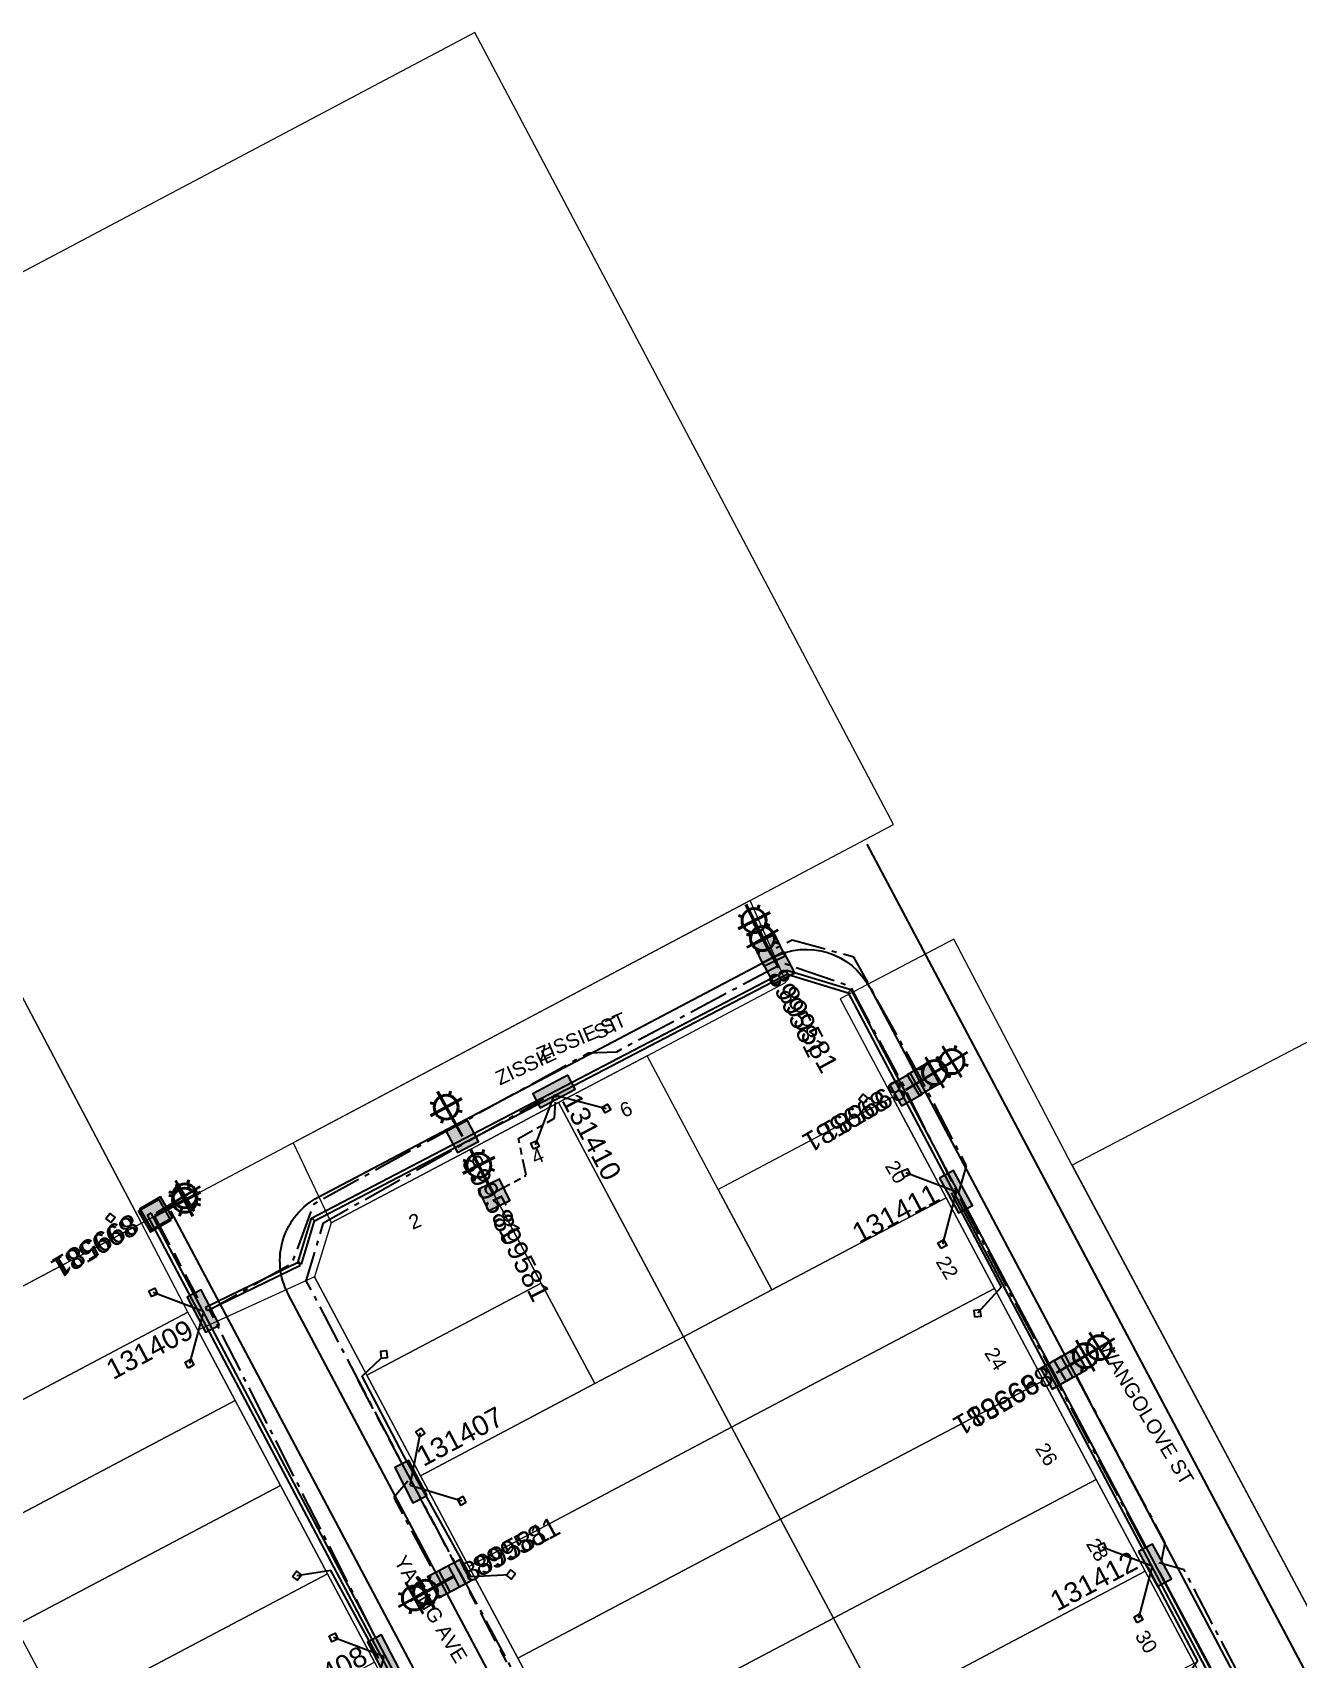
# Model space of a CAD drawing. Header units: metres. Extents: x 303173 to 305738, y 6269065 to 6269981.
# Drawn here: x 303701 to 303859.1, y 6269777.6 to 6269980.7 of the extents above; entities that cross this region are included whole.
import ezdxf
from ezdxf.enums import TextEntityAlignment as Align

# ---------------------------------------------------------------- set-up
doc = ezdxf.new("R2010")
doc.units = ezdxf.units.M
doc.linetypes.add('Cable Exist UG', pattern=[8.2, 4, -1.2, 1.8, -1.2])
doc.linetypes.add('IECLPROMCNT', pattern=[14.8, 10, -1.8, 1.2, -1.8])
doc.layers.add('_User kerb', color=7, linetype='Continuous', transparency=0.4)
for name, color, linetype in [('_User_LV_Exist', 7, 'Continuous'), ('_User_SL_COLUMN', 7, 'Continuous'), ('Equip_SP_SL_EXT', 7, 'Continuous'), ('Mains_LV_NEW_T84', 7, 'Continuous'), ('Mains_LV_SL_EXT', 7, 'Continuous'), ('Notes', 7, 'Continuous'), ('Services_SP_EXT', 7, 'Continuous'), ('SupportsUG_SP_LV_EXT', 7, 'Continuous'), ('SupportsUG_SP_LV_SL_EXT', 7, 'Continuous'), ('UG_Details_SP_MISC', 7, 'Continuous')]:
    doc.layers.add(name, color=color, linetype=linetype)
doc.layers.add('Cadastre Land Parcels_SP_EXT', color=7, linetype='Continuous', lineweight=5, transparency=0.7)
doc.layers.add('Cadastre Roads_SP_EXT', color=7, linetype='Continuous', lineweight=5, transparency=0.7)
doc.layers.add('Features_HIDE', color=7, linetype='Continuous', plot=False)
doc.styles.add('COLUMN_LABEL', font='arial.ttf')
doc.styles.add('iecARIAL', font='arial.ttf', dxfattribs={"height": 2})
doc.styles.add('POLE_LABEL', font='arial.ttf')
doc.styles.get("Standard").update_dxf_attribs({"font": 'arial.ttf'})
doc.linetypes.add('Cable New UG', pattern='A,7,-0.25,["x",Standard,S=2,R=0,X=0.2,Y=-0.8],-2.1', length=9.35)

# ---------------------------------------------------------------- blocks, each defined once
blk = doc.blocks.new('*U110')
at = {"lineweight": 40}
for p, q in [((0, 0), (-0.34, -2.67)), ((-0.24, -1.92), (-0.8, -6.38)), ((1.71, -4.43), (-2.75, -3.87)), ((-1.79, -2.52), (-1.44, -2.97)), ((1.11, -2.89), (0.66, -3.23)), ((-2.15, -5.42), (-1.71, -5.07)), ((0.74, -5.78), (0.4, -5.34))]:
    blk.add_line(p, q, dxfattribs=at)
blk.add_circle((-0.52, -4.15), 1.5, dxfattribs=at)
at = {"style": 'iecARIAL', "flags": 8}
blk.add_attdef('ASSET_NUM', (1.5, 1.5), '', height=2.5, dxfattribs=at)
for tag, p, height, flags in [('OPERATING_VOLTAGE', (0.98, -1.65), 0.2, 9), ('ORIENTATION', (0.98, -1.85), 0.2, 9), ('OWNED_BY', (0.98, -2.05), 0.2, 9), ('CONSTRUCTED_VOLTAGE', (0.98, -0.65), 0.2, 9), ('CONTROL_TYPE', (0.98, -0.85), 0.2, 9), ('LANTERN_PURPOSE', (0.98, -1.05), 0.2, 9), ('LANTERN_TYPE', (0.98, -1.25), 0.2, 9), ('NO_PHASES', (0.98, -1.45), 0.2, 9), ('LNUMBER', (2.18, -3.25), 2.5, 8), ('STATE', (0.98, -2.25), 0.2, 9), ('USAGE', (0.98, -2.45), 0.2, 9), ('CEXIST', (0.98, -2.65), 0.2, 9), ('CNEW', (0.98, -2.85), 0.2, 9), ('CNUMBER', (0.98, -3.05), 0.2, 9), ('CREMOVE', (0.98, -3.25), 0.2, 9), ('CREPLACE', (0.98, -3.45), 0.2, 9), ('LKINGHEIGHT', (0.98, -3.65), 0.2, 9), ('LBRACKET', (0.98, -3.85), 0.2, 9), ('LBRACKETVOCAB', (0.98, -4.05), 0.2, 9), ('LCATEGORY', (0.98, -4.25), 0.2, 9), ('LCHARGE1', (0.98, -4.45), 0.2, 9), ('LCHARGE1PERCENT', (0.98, -4.65), 0.2, 9), ('LCHARGE2', (0.98, -4.85), 0.2, 9), ('LCHARGE2PERCENT', (0.98, -5.05), 0.2, 9), ('LCHARGE3', (0.98, -5.25), 0.2, 9), ('LCHARGE3PERCENT', (0.98, -5.45), 0.2, 9), ('LEXIST', (0.98, -5.65), 0.2, 9), ('LLAMP', (0.98, -5.85), 0.2, 9), ('LLAMPVOCAB', (0.98, -6.05), 0.2, 9), ('LMAST', (0.98, -6.25), 0.2, 9), ('LMASTVOCAB', (0.98, -6.45), 0.2, 9), ('LNEW', (0.98, -6.65), 0.2, 9), ('LANTNUMBER', (0.98, -6.85), 0.2, 9), ('LOUTREACH', (0.98, -7.25), 0.2, 9), ('LOUTREACHVOCAB', (0.98, -7.45), 0.2, 9), ('LRATECODE', (0.98, -7.65), 0.2, 9), ('LREMOVE', (0.98, -7.85), 0.2, 9), ('LREPLACE', (0.98, -8.05), 0.2, 9), ('LTYPE', (0.98, -8.25), 0.2, 9), ('STREETNAME', (0.98, -9.25), 0.2, 9), ('SUBURB', (0.98, -9.45), 0.2, 1), ('LTYPEVOCAB', (0.98, -8.45), 0.2, 9), ('LEGEND', (0.98, -8.65), 0.2, 9), ('LOCATION', (0.98, -8.85), 0.2, 9), ('NOTES', (0.98, -9.05), 0.2, 9)]:
    blk.add_attdef(tag, p, '', height=height, dxfattribs=dict(flags=flags))
blk = doc.blocks.new('COLUMN_EXT')
blk.add_hatch(color=256).paths.add_polyline_path([(-1.49, 1.48), (-1.49, -1.49), (1.48, -1.49), (1.48, 1.48)])
blk.add_lwpolyline([(-1.49, -1.49), (1.48, -1.49), (1.48, 1.48), (-1.49, 1.48)], close=True)
for tag, height, style, flags, p in [('ASSET_NUM', 2.5, 'COLUMN_LABEL', 8, (2, 2)), ('STRUCTURE_PLANT_NUMBER', 0.2, 'POLE_LABEL', 9, (1.81, 0.03)), ('STREET_CODE', 0.2, 'COLUMN_LABEL', 9, (1.81, -0.2))]:
    blk.add_attdef(tag, text='', height=height, dxfattribs=dict(style=style, flags=flags)).set_placement(p, align=Align.MIDDLE_LEFT)
at = {"flags": 9}
for tag, p in [('COLUMN_TYPE', (1.81, -0.4)), ('OWNED_BY', (1.81, -0.6)), ('STATE', (1.81, -0.8)), ('USAGE', (1.81, -1)), ('STREETNAME', (1.81, -1.6)), ('SUBURB', (1.81, -1.8)), ('LEGEND', (1.81, -1.2)), ('LOCATION', (1.81, -1.4)), ('NOTES', (1.81, -2))]:
    blk.add_attdef(tag, text='', height=0.2, dxfattribs=at).set_placement(p, align=Align.MIDDLE_LEFT)
at = {"flags": 1}
blk.add_attdef('Z', (1.81, -2.35), '', height=0.2, dxfattribs=at)
blk = doc.blocks.new('*U119')
at = {"lineweight": 40}
for p, q in [((0, 0), (-0.51, -2.65)), ((-0.37, -1.91), (-1.22, -6.33)), ((1.42, -4.54), (-3, -3.69)), ((-1.95, -2.41), (-1.63, -2.88)), ((0.92, -2.96), (0.45, -3.28)), ((-2.5, -5.28), (-2.03, -4.96)), ((0.37, -5.83), (0.05, -5.36))]:
    blk.add_line(p, q, dxfattribs=at)
blk.add_circle((-0.79, -4.12), 1.5, dxfattribs=at)
at = {"style": 'iecARIAL', "flags": 8}
blk.add_attdef('ASSET_NUM', (1.5, 1.5), '', height=2.5, dxfattribs=at)
for tag, p, height, flags in [('OPERATING_VOLTAGE', (0.98, -1.65), 0.2, 9), ('ORIENTATION', (0.98, -1.85), 0.2, 9), ('OWNED_BY', (0.98, -2.05), 0.2, 9), ('CONSTRUCTED_VOLTAGE', (0.98, -0.65), 0.2, 9), ('CONTROL_TYPE', (0.98, -0.85), 0.2, 9), ('LANTERN_PURPOSE', (0.98, -1.05), 0.2, 9), ('LANTERN_TYPE', (0.98, -1.25), 0.2, 9), ('NO_PHASES', (0.98, -1.45), 0.2, 9), ('LNUMBER', (2.18, -3.25), 2.5, 8), ('STATE', (0.98, -2.25), 0.2, 9), ('USAGE', (0.98, -2.45), 0.2, 9), ('CEXIST', (0.98, -2.65), 0.2, 9), ('CNEW', (0.98, -2.85), 0.2, 9), ('CNUMBER', (0.98, -3.05), 0.2, 9), ('CREMOVE', (0.98, -3.25), 0.2, 9), ('CREPLACE', (0.98, -3.45), 0.2, 9), ('LKINGHEIGHT', (0.98, -3.65), 0.2, 9), ('LBRACKET', (0.98, -3.85), 0.2, 9), ('LBRACKETVOCAB', (0.98, -4.05), 0.2, 9), ('LCATEGORY', (0.98, -4.25), 0.2, 9), ('LCHARGE1', (0.98, -4.45), 0.2, 9), ('LCHARGE1PERCENT', (0.98, -4.65), 0.2, 9), ('LCHARGE2', (0.98, -4.85), 0.2, 9), ('LCHARGE2PERCENT', (0.98, -5.05), 0.2, 9), ('LCHARGE3', (0.98, -5.25), 0.2, 9), ('LCHARGE3PERCENT', (0.98, -5.45), 0.2, 9), ('LEXIST', (0.98, -5.65), 0.2, 9), ('LLAMP', (0.98, -5.85), 0.2, 9), ('LLAMPVOCAB', (0.98, -6.05), 0.2, 9), ('LMAST', (0.98, -6.25), 0.2, 9), ('LMASTVOCAB', (0.98, -6.45), 0.2, 9), ('LNEW', (0.98, -6.65), 0.2, 9), ('LANTNUMBER', (0.98, -6.85), 0.2, 9), ('LOUTREACH', (0.98, -7.25), 0.2, 9), ('LOUTREACHVOCAB', (0.98, -7.45), 0.2, 9), ('LRATECODE', (0.98, -7.65), 0.2, 9), ('LREMOVE', (0.98, -7.85), 0.2, 9), ('LREPLACE', (0.98, -8.05), 0.2, 9), ('LTYPE', (0.98, -8.25), 0.2, 9), ('STREETNAME', (0.98, -9.25), 0.2, 9), ('SUBURB', (0.98, -9.45), 0.2, 1), ('LTYPEVOCAB', (0.98, -8.45), 0.2, 9), ('LEGEND', (0.98, -8.65), 0.2, 9), ('LOCATION', (0.98, -8.85), 0.2, 9), ('NOTES', (0.98, -9.05), 0.2, 9)]:
    blk.add_attdef(tag, p, '', height=height, dxfattribs=dict(flags=flags))
blk = doc.blocks.new('*U117')
blk.add_hatch(color=256).paths.add_polyline_path([(0.95, 3.77), (-0.65, 2.6), (2.29, -1.39), (3.88, -0.21)])
blk.add_lwpolyline([(-0.65, 2.6), (2.29, -1.39), (3.88, -0.21), (0.95, 3.77)], close=True)
at = {"style": 'iecARIAL', "flags": 8}
blk.add_attdef('ASSET_NUM', (1.5, 3.5), '', height=2.5, dxfattribs=at)
for tag, p, flags in [('OWNED_BY', (0, -0.2), 9), ('STATE', (0, -0.4), 9), ('SUPPORT_TYPE', (0, -0.6), 9), ('STREETNAME', (0, -1.8), 9), ('SUBURB', (0, -2), 1), ('USAGE', (0, -0.8), 9), ('LEGEND', (0, -1), 9), ('LOCATION', (0, -1.2), 9), ('NOTES', (0, -1.4), 9), ('PARENT', (0, -1.6), 9)]:
    blk.add_attdef(tag, p, '', height=0.2, dxfattribs=dict(flags=flags))
blk = doc.blocks.new('*U118')
blk.add_hatch(color=256).paths.add_polyline_path([(-1.02, -3.75), (0.6, -2.61), (-2.26, 1.43), (-3.88, 0.29)])
blk.add_lwpolyline([(0.6, -2.61), (-2.26, 1.43), (-3.88, 0.29), (-1.02, -3.75)], close=True)
at = {"style": 'iecARIAL', "flags": 8}
blk.add_attdef('ASSET_NUM', (1.5, 3.5), '', height=2.5, dxfattribs=at)
for tag, p, flags in [('OWNED_BY', (0, -0.2), 9), ('STATE', (0, -0.4), 9), ('SUPPORT_TYPE', (0, -0.6), 9), ('STREETNAME', (0, -1.8), 9), ('SUBURB', (0, -2), 1), ('USAGE', (0, -0.8), 9), ('LEGEND', (0, -1), 9), ('LOCATION', (0, -1.2), 9), ('NOTES', (0, -1.4), 9), ('PARENT', (0, -1.6), 9)]:
    blk.add_attdef(tag, p, '', height=0.2, dxfattribs=dict(flags=flags))
blk = doc.blocks.new('CCP_EXT')
at = {"flags": 9}
for tag, p in [('STATE', (0, -1.8)), ('NOTES', (0, -2))]:
    blk.add_attdef(tag, text='', height=0.2, dxfattribs=at).set_placement(p, align=Align.MIDDLE_LEFT)
blk.add_wipeout([(0, 0.57), (0.57, 0), (0, -0.57), (-0.57, 0)])
blk.add_lwpolyline([(-0.57, 0), (0, 0.57), (0.57, 0), (0, -0.57), (-0.57, 0)])
at = {"flags": 1}
blk.add_attdef('Z', (0, 0), '', height=0.2, dxfattribs=at)
at = {"flags": 9}
for tag, p in [('CCP_TYPE', (0, 0)), ('CONSTRUCTED_VOLTAGE', (0, -0.2)), ('OPERATING_VOLTAGE', (0, -0.6)), ('ORIENTATION', (0, -0.8)), ('OWNED_BY', (0, -1)), ('NO_PHASES', (0, -0.4)), ('USAGE', (0, -1.2)), ('LEGEND', (0, -1.4)), ('LIFE_SUPPORT', (0, -1.6))]:
    blk.add_attdef(tag, text='', height=0.2, dxfattribs=at).set_placement(p, align=Align.MIDDLE_LEFT)
blk = doc.blocks.new('*U120')
blk.add_hatch(color=256).paths.add_polyline_path([(2.68, 0.52), (1.52, 2.12), (-2.49, -0.79), (-1.32, -2.39)])
blk.add_lwpolyline([(1.52, 2.12), (-2.49, -0.79), (-1.32, -2.39), (2.68, 0.52)], close=True)
at = {"style": 'iecARIAL', "flags": 8}
blk.add_attdef('ASSET_NUM', (1.5, 3.5), '', height=2.5, dxfattribs=at)
for tag, p, flags in [('OWNED_BY', (0, -0.2), 9), ('STATE', (0, -0.4), 9), ('SUPPORT_TYPE', (0, -0.6), 9), ('STREETNAME', (0, -1.8), 9), ('SUBURB', (0, -2), 1), ('USAGE', (0, -0.8), 9), ('LEGEND', (0, -1), 9), ('LOCATION', (0, -1.2), 9), ('NOTES', (0, -1.4), 9), ('PARENT', (0, -1.6), 9)]:
    blk.add_attdef(tag, p, '', height=0.2, dxfattribs=dict(flags=flags))

msp = doc.modelspace()

# ---------------------------------------------------------------- linework, layer by layer
at = {"layer": '_User_LV_Exist', "linetype": 'IECLPROMCNT', "ltscale": 0.5, "flags": 128}
for points in [[(303747.9, 6269799.71), (303746.15, 6269797.67), (303751.21, 6269788.24)], [(303855.32, 6269768.72), (303844.93, 6269788.62), (303841.74, 6269789.52)]]:
    msp.add_lwpolyline(points, dxfattribs=at)
at = {"layer": 'Cadastre Land Parcels_SP_EXT', "linetype": 'Continuous'}
for points in [[(303808.61, 6269881.76), (303774.58, 6269946.2), (303756.29, 6269980.7), (303597.04, 6269896.37), (303596.09, 6269895.85), (303595.74, 6269895.65), (303623.39, 6269843.64), (303689.85, 6269878.9), (303714.65, 6269831.95), (303808.61, 6269881.76)], [(303992.41, 6269894.19), (303979.41, 6269916.87), (303830.93, 6269839.18), (303866.29, 6269772.89), (303887.23, 6269732.78), (304039.29, 6269812.39), (304007.9, 6269867.16), (303992.41, 6269894.19)], [(303714.65, 6269831.95), (303689.85, 6269878.9), (303623.39, 6269843.64), (303627.3, 6269836.29), (303648.3, 6269796.78), (303714.65, 6269831.95)], [(303793.41, 6269823.6), (303786.71, 6269836.17), (303777.82, 6269852.87), (303766.75, 6269847.02), (303782.35, 6269817.75), (303793.41, 6269823.6)], [(303782.35, 6269817.75), (303766.75, 6269847.02), (303755.69, 6269841.17), (303764.59, 6269824.47), (303771.28, 6269811.9), (303782.35, 6269817.75)], [(303815.18, 6269835.11), (303808.49, 6269847.68), (303786.71, 6269836.17), (303793.41, 6269823.6), (303815.18, 6269835.11)], [(303764.59, 6269824.47), (303755.69, 6269841.17), (303738.34, 6269832), (303736.26, 6269825.24), (303742.81, 6269812.95), (303764.59, 6269824.47)], [(303821.21, 6269823.8), (303815.18, 6269835.11), (303793.41, 6269823.6), (303782.35, 6269817.75), (303788.37, 6269806.44), (303821.21, 6269823.8)], [(303720.45, 6269820.84), (303714.65, 6269831.95), (303681.39, 6269814.32), (303687.27, 6269803.3), (303720.45, 6269820.84)], [(303771.28, 6269811.9), (303764.59, 6269824.47), (303742.81, 6269812.95), (303749.51, 6269800.39), (303771.28, 6269811.9)], [(303827.32, 6269812.31), (303821.21, 6269823.8), (303788.37, 6269806.44), (303794.49, 6269794.95), (303827.32, 6269812.31)], [(303726.34, 6269809.8), (303721.67, 6269818.56), (303720.45, 6269820.84), (303687.27, 6269803.3), (303693.15, 6269792.25), (303726.34, 6269809.8)], [(303788.37, 6269806.44), (303782.35, 6269817.75), (303771.28, 6269811.9), (303749.51, 6269800.39), (303755.53, 6269789.07), (303788.37, 6269806.44)], [(303833.91, 6269799.94), (303827.32, 6269812.31), (303794.49, 6269794.95), (303801.08, 6269782.58), (303833.91, 6269799.94)], [(303731.99, 6269799.19), (303726.34, 6269809.8), (303693.15, 6269792.25), (303698.8, 6269781.65), (303731.99, 6269799.19)], [(303794.49, 6269794.95), (303788.37, 6269806.44), (303755.53, 6269789.07), (303761.65, 6269777.59), (303794.49, 6269794.95)], [(303737.87, 6269788.15), (303731.99, 6269799.19), (303698.8, 6269781.65), (303704.68, 6269770.61), (303737.87, 6269788.15)], [(303840.03, 6269788.45), (303833.91, 6269799.94), (303801.08, 6269782.58), (303807.2, 6269771.09), (303840.03, 6269788.45)], [(303801.08, 6269782.58), (303794.49, 6269794.95), (303761.65, 6269777.59), (303768.24, 6269765.22), (303801.08, 6269782.58)], [(303720.56, 6269764.84), (303743.75, 6269777.1), (303737.87, 6269788.15), (303704.68, 6269770.61), (303710.57, 6269759.57), (303720.56, 6269764.84)], [(303846.14, 6269776.96), (303840.03, 6269788.45), (303807.2, 6269771.09), (303813.31, 6269759.61), (303846.14, 6269776.96)], [(303807.2, 6269771.09), (303801.08, 6269782.58), (303768.24, 6269765.22), (303770.52, 6269760.94), (303774.36, 6269753.73), (303807.2, 6269771.09)]]:
    msp.add_lwpolyline(points, close=True, dxfattribs=at)
at = {"layer": 'Cadastre Roads_SP_EXT', "linetype": 'Continuous'}
for points in [[(303755.69, 6269841.17), (303766.75, 6269847.02), (303777.82, 6269852.87), (303795.17, 6269862.05), (303790.67, 6269872.25), (303733.58, 6269841.99), (303738.34, 6269832), (303755.69, 6269841.17)], [(303866.29, 6269772.89), (303830.93, 6269839.17), (303816.13, 6269867.41), (303801.95, 6269859.97), (303808.49, 6269847.68), (303815.18, 6269835.11), (303821.21, 6269823.8), (303827.32, 6269812.31), (303833.91, 6269799.94), (303840.03, 6269788.45), (303846.14, 6269776.96), (303852.26, 6269765.47), (303866.29, 6269772.89)], [(303770.52, 6269760.94), (303768.24, 6269765.22), (303761.65, 6269777.59), (303755.53, 6269789.07), (303749.51, 6269800.39), (303742.81, 6269812.95), (303736.26, 6269825.24), (303721.67, 6269818.56), (303726.34, 6269809.8), (303731.99, 6269799.19), (303737.87, 6269788.15), (303743.75, 6269777.1), (303750.04, 6269765.3), (303755.99, 6269754.13), (303770.52, 6269760.94)]]:
    msp.add_lwpolyline(points, close=True, dxfattribs=at)
at = {"layer": 'Mains_LV_NEW_T84', "linetype": 'Cable New UG', "ltscale": 0.75, "flags": 128}
msp.add_lwpolyline([(303863.21, 6269748.31), (303841.86, 6269788.35)], dxfattribs=at)
at = {"layer": 'Services_SP_EXT'}
msp.add_lwpolyline([(303744.92, 6269777.82), (303743.19, 6269771.29)], dxfattribs=at)
at = {"layer": 'UG_Details_SP_MISC'}
for p, q in [((303735.87, 6269832.57), (303795.25, 6269863.56)), ((303736.27, 6269832.24), (303795.29, 6269863.04)), ((303795.25, 6269863.56), (303803.28, 6269861.12)), ((303795.25, 6269863.56), (303795.27, 6269863.3)), ((303795.29, 6269863.04), (303795.27, 6269863.3)), ((303795.29, 6269863.04), (303802.95, 6269860.72)), ((303802.95, 6269860.72), (303803.12, 6269860.92)), ((303802.95, 6269860.72), (303853.51, 6269765.18)), ((303803.28, 6269861.12), (303803.12, 6269860.92)), ((303803.28, 6269861.12), (303853.94, 6269765.4)), ((303715.41, 6269832.95), (303715.62, 6269833.06)), ((303757, 6269754.47), (303715.41, 6269832.95)), ((303715.83, 6269833.18), (303715.62, 6269833.06)), ((303757.51, 6269754.52), (303715.83, 6269833.18)), ((303734.17, 6269826.98), (303735.87, 6269832.57)), ((303734.63, 6269826.84), (303736.27, 6269832.24)), ((303735.87, 6269832.57), (303736.07, 6269832.41)), ((303736.27, 6269832.24), (303736.07, 6269832.41)), ((303722.64, 6269821.45), (303734.29, 6269827.13)), ((303722.85, 6269821.02), (303734.5, 6269826.7)), ((303734.17, 6269826.98), (303734.4, 6269826.91)), ((303734.29, 6269827.13), (303734.4, 6269826.91)), ((303734.5, 6269826.7), (303734.4, 6269826.91)), ((303734.63, 6269826.84), (303734.4, 6269826.91)), ((303722.64, 6269821.45), (303722.74, 6269821.24)), ((303722.85, 6269821.02), (303722.74, 6269821.24))]:
    msp.add_line(p, q, dxfattribs=at)

# ---------------------------------------------------------------- block references
at = {"layer": '_User_SL_COLUMN'}
for p, rotation in [((303793.08, 6269866.02), 214.2955889220844), ((303812.33, 6269849.95), 128.5154761111253), ((303758.69, 6269835.45), 214.2955889220844), ((303716.48, 6269833.19), 128.5154761111253), ((303830.7, 6269814.21), 128.5154761111253), ((303752.39, 6269787.15), 306.1830027404635)]:
    msp.add_blockref('*U110', p, dxfattribs=dict(at, rotation=rotation))
ref = msp.add_blockref('COLUMN_EXT', (303793.08, 6269866.02), dxfattribs=dict(at, rotation=295.8066449825017))
ref.add_attrib('ASSET_NUM', '899581', dxfattribs={"layer": 'Features_HIDE', "height": 2.5, "rotation": 296.562, "style": 'COLUMN_LABEL'}).set_placement((303793.9, 6269863.44), align=Align.MIDDLE_LEFT)
ref = msp.add_blockref('COLUMN_EXT', (303812.33, 6269849.95), dxfattribs=dict(at, rotation=210.0265321715426))
ref.add_attrib('ASSET_NUM', '899581', dxfattribs={"layer": 'Features_HIDE', "height": 2.5, "rotation": 210.7819, "style": 'COLUMN_LABEL'}).set_placement((303809.81, 6269848.94), align=Align.MIDDLE_LEFT)
ref = msp.add_blockref('COLUMN_EXT', (303758.69, 6269835.45), dxfattribs=dict(at, rotation=295.8066449825017))
ref.add_attrib('ASSET_NUM', '899581', dxfattribs={"layer": 'Features_HIDE', "height": 2.5, "rotation": 296.562, "style": 'COLUMN_LABEL'}).set_placement((303759.51, 6269832.87), align=Align.MIDDLE_LEFT)
ref = msp.add_blockref('COLUMN_EXT', (303716.48, 6269833.19), dxfattribs=dict(at, rotation=210.0265321715426))
ref.add_attrib('ASSET_NUM', '899581', dxfattribs={"layer": 'Features_HIDE', "height": 2.5, "rotation": 210.7819, "style": 'COLUMN_LABEL'}).set_placement((303713.97, 6269832.19), align=Align.MIDDLE_LEFT)
ref = msp.add_blockref('COLUMN_EXT', (303830.7, 6269814.21), dxfattribs=dict(at, rotation=210.0265321715426))
ref.add_attrib('ASSET_NUM', '899581', dxfattribs={"layer": 'Features_HIDE', "height": 2.5, "rotation": 210.7819, "style": 'COLUMN_LABEL'}).set_placement((303828.18, 6269813.21), align=Align.MIDDLE_LEFT)
ref = msp.add_blockref('COLUMN_EXT', (303752.39, 6269787.15), dxfattribs=dict(at, rotation=27.6940588008808))
ref.add_attrib('ASSET_NUM', '899581', dxfattribs={"layer": 'Features_HIDE', "height": 2.5, "rotation": 28.4494, "style": 'COLUMN_LABEL'}).set_placement((303754.94, 6269788.05), align=Align.MIDDLE_LEFT)
at = {"layer": 'Equip_SP_SL_EXT'}
for name, p, rotation in [('*U110', (303794.26, 6269863.85), 216.3140825522823), ('*U110', (303810.15, 6269848.61), 128.2001589591332), ('*U110', (303754.74, 6269842.78), 216.3140825522823), ('*U119', (303716.3, 6269832.88), 128.2001589591332), ('*U110', (303828.98, 6269813.24), 128.2001589591332), ('*U110', (303753.79, 6269787.88), 306.1830027404635)]:
    msp.add_blockref(name, p, dxfattribs=dict(at, rotation=rotation))
at = {"layer": 'SupportsUG_SP_LV_EXT'}
ref = msp.add_blockref('*U117', (303814.65, 6269834.91), dxfattribs=dict(at, rotation=352.1695838821707))
ref.add_attrib('ASSET_NUM', '131411', dxfattribs={"layer": '0', "height": 2.5, "rotation": 28, "style": 'iecARIAL'}).set_placement((303803.12, 6269831.56), align=Align.TOP_LEFT)
ref = msp.add_blockref('*U118', (303724.14, 6269821.89), dxfattribs=dict(at, rotation=352.1695838821707))
ref.add_attrib('ASSET_NUM', '131409', dxfattribs={"layer": '0', "height": 2.5, "rotation": 28, "style": 'iecARIAL'}).set_placement((303709.92, 6269814.54), align=Align.TOP_LEFT)
ref = msp.add_blockref('*U118', (303750.08, 6269800.59), dxfattribs=dict(at, rotation=352.1695838821707))
ref.add_attrib('ASSET_NUM', '131407', dxfattribs={"layer": '0', "height": 2.5, "rotation": 28, "style": 'iecARIAL'}).set_placement((303748.68, 6269803.68), align=Align.TOP_LEFT)
ref = msp.add_blockref('*U117', (303839.5, 6269788.25), dxfattribs=dict(at, rotation=352.1695838821707))
ref.add_attrib('ASSET_NUM', '131412', dxfattribs={"layer": '0', "height": 2.5, "rotation": 28, "style": 'iecARIAL'}).set_placement((303827.86, 6269785.6), align=Align.TOP_LEFT)
ref = msp.add_blockref('*U118', (303746.69, 6269778.78), dxfattribs=dict(at, rotation=352.1695838821707))
ref.add_attrib('ASSET_NUM', 'S131408', dxfattribs={"layer": '0', "height": 2.5, "rotation": 28, "style": 'iecARIAL'}).set_placement((303729.59, 6269772.69), align=Align.TOP_LEFT)
at = {"layer": 'SupportsUG_SP_LV_SL_EXT'}
ref = msp.add_blockref('COLUMN_EXT', (303794.26, 6269863.85), dxfattribs=dict(at, rotation=297.8251386126996))
ref.add_attrib('ASSET_NUM', '899581', dxfattribs={"layer": 'Features_HIDE', "height": 2.5, "rotation": 298.5805, "style": 'COLUMN_LABEL'}).set_placement((303795.17, 6269861.3), align=Align.MIDDLE_LEFT)
ref = msp.add_blockref('COLUMN_EXT', (303810.15, 6269848.61), dxfattribs=dict(at, rotation=209.7112150195506))
ref.add_attrib('ASSET_NUM', '899581', dxfattribs={"layer": 'Features_HIDE', "height": 2.5, "rotation": 210.4666, "style": 'COLUMN_LABEL'}).set_placement((303807.63, 6269847.62), align=Align.MIDDLE_LEFT)
ref = msp.add_blockref('COLUMN_EXT', (303754.74, 6269842.78), dxfattribs=dict(at, rotation=297.8251386126996))
ref.add_attrib('ASSET_NUM', '899581', dxfattribs={"layer": 'Features_HIDE', "height": 2.5, "rotation": 298.5805, "style": 'COLUMN_LABEL'}).set_placement((303755.64, 6269840.23), align=Align.MIDDLE_LEFT)
ref = msp.add_blockref('COLUMN_EXT', (303716.3, 6269832.88), dxfattribs=dict(at, rotation=209.7112150195506))
ref.add_attrib('ASSET_NUM', '899581', dxfattribs={"layer": 'Features_HIDE', "height": 2.5, "rotation": 210.4666, "style": 'COLUMN_LABEL'}).set_placement((303713.78, 6269831.89), align=Align.MIDDLE_LEFT)
ref = msp.add_blockref('COLUMN_EXT', (303828.98, 6269813.24), dxfattribs=dict(at, rotation=209.7112150195506))
ref.add_attrib('ASSET_NUM', '899581', dxfattribs={"layer": 'Features_HIDE', "height": 2.5, "rotation": 210.4666, "style": 'COLUMN_LABEL'}).set_placement((303826.46, 6269812.25), align=Align.MIDDLE_LEFT)
ref = msp.add_blockref('COLUMN_EXT', (303753.79, 6269787.88), dxfattribs=dict(at, rotation=27.6940588008808))
ref.add_attrib('ASSET_NUM', '899581', dxfattribs={"layer": 'Features_HIDE', "height": 2.5, "rotation": 28.4494, "style": 'COLUMN_LABEL'}).set_placement((303756.34, 6269788.78), align=Align.MIDDLE_LEFT)

# ---------------------------------------------------------------- texts
at = {"layer": 'Cadastre Land Parcels_SP_EXT'}
for s, rotation, p in [('6', 22.7938, (303774.88, 6269845.08)), ('4', 22.7975, (303763.82, 6269839.23)), ('20', 301.2085, (303807.45, 6269839.08)), ('20', 301.2085, (303807.45, 6269839.08)), ('2', 22.7943, (303748.5, 6269831.1)), ('22', 301.2078, (303813.81, 6269827.13)), ('24', 301.2135, (303819.88, 6269815.73)), ('26', 301.2077, (303826.23, 6269803.8)), ('28', 301.2099, (303832.58, 6269791.88)), ('30', 301.2077, (303838.7, 6269780.39))]:
    msp.add_text(s, height=1.8, rotation=rotation, dxfattribs=at).set_placement(p)
at = {"layer": 'Cadastre Roads_SP_EXT'}
for s, rotation, p in [('ZISSIE ST', 22.8479, (303764.47, 6269852.09)), ('ZISSIE        ST', 25.0002, (303759.4, 6269849.12)), ('WANGOLOVE ST', 301.257, (303834.1, 6269816.46)), ('YATING AVE', 301.225, (303746.11, 6269789.71))]:
    msp.add_text(s, height=1.8, rotation=rotation, dxfattribs=at).set_placement(p)

# ---------------------------------------------------------------- next in the draw order: block references
at = {"layer": 'Services_SP_EXT'}
for p, rotation in [((303804.83, 6269847.51), 7.348058521148503), ((303772.71, 6269846.27), 165.11952644041), ((303763.81, 6269841.72), 69.11952658466917), ((303810.14, 6269838.22), 339.1195265846692), ((303710.77, 6269832.59), 7.348058521148503), ((303814.7, 6269829.32), 75.11952644040998), ((303716.09, 6269823.3), 339.1195265846692), ((303720.64, 6269814.4), 75.11952644040998), ((303834.65, 6269791.47), 339.1195265846692), ((303839.2, 6269782.58), 75.11952644040998)]:
    msp.add_blockref('CCP_EXT', p, dxfattribs=dict(at, rotation=rotation))
at = {"layer": 'Services_SP_EXT', "xscale": -1}
for p, rotation in [((303819.08, 6269820.69), 231.7528122230264), ((303744.93, 6269815.54), 51.0181019088843), ((303749.48, 6269805.79), 79.24663384536369), ((303754.66, 6269797.25), 343.2466339896228)]:
    msp.add_blockref('CCP_EXT', p, dxfattribs=dict(at, rotation=rotation))

# ---------------------------------------------------------------- next in the draw order: block references
at = {"layer": 'Services_SP_EXT'}
for p, rotation in [((303804.83, 6269847.51), 7.348058521148503), ((303772.71, 6269846.27), 165.11952644041), ((303763.81, 6269841.72), 69.11952658466917), ((303810.14, 6269838.22), 339.1195265846692), ((303710.77, 6269832.59), 7.348058521148503), ((303814.7, 6269829.32), 75.11952644040998), ((303716.09, 6269823.3), 339.1195265846692), ((303720.64, 6269814.4), 75.11952644040998), ((303834.65, 6269791.47), 339.1195265846692), ((303839.2, 6269782.58), 75.11952644040998)]:
    msp.add_blockref('CCP_EXT', p, dxfattribs=dict(at, rotation=rotation))
at = {"layer": 'Services_SP_EXT', "xscale": -1}
for p, rotation in [((303819.08, 6269820.69), 231.7528122230264), ((303749.48, 6269805.79), 79.24663384536369), ((303754.66, 6269797.25), 343.2466339896228)]:
    msp.add_blockref('CCP_EXT', p, dxfattribs=dict(at, rotation=rotation))

# ---------------------------------------------------------------- next in the draw order: linework, layer by layer
at = {"layer": '_User_LV_Exist', "linetype": 'IECLPROMCNT', "ltscale": 0.5, "flags": 128}
for points in [[(303816.71, 6269835.61), (303817.71, 6269839.12), (303811.96, 6269850.14), (303803.63, 6269865.19), (303795.93, 6269867.3), (303793.42, 6269866.03)], [(303842.08, 6269789.71), (303842.52, 6269792), (303831.44, 6269812.92)]]:
    msp.add_lwpolyline(points, dxfattribs=at)
at = {"layer": 'Mains_LV_SL_EXT', "linetype": 'Cable Exist UG', "ltscale": 0.5}
msp.add_lwpolyline([(303758.9, 6269835.89), (303762.7, 6269837.93), (303761.75, 6269842.54), (303766.23, 6269845.05), (303766.43, 6269847.9)], dxfattribs=at)
at = {"layer": 'Mains_LV_SL_EXT', "linetype": 'Cable Exist UG'}
msp.add_lwpolyline([(303716.28, 6269832.78), (303721.64, 6269822.61)], dxfattribs=at)
at = {"layer": 'Notes', "transparency": 33554585}
msp.add_lwpolyline([(303862.88, 6269770.7), (303805.3, 6269879.28)], dxfattribs=at)
at = {"layer": 'Services_SP_EXT'}
for points in [[(303766.18, 6269848), (303763.81, 6269841.72)], [(303766.18, 6269848), (303772.71, 6269846.27)], [(303816.43, 6269835.85), (303810.14, 6269838.22)], [(303816.43, 6269835.85), (303814.7, 6269829.32)], [(303815.81, 6269835.75), (303822.06, 6269823.97), (303819.08, 6269820.69)], [(303722.37, 6269820.93), (303716.09, 6269823.3)], [(303722.37, 6269820.93), (303720.64, 6269814.4)], [(303760.69, 6269788.02), (303755.83, 6269787.74), (303747.43, 6269802.86), (303742.2, 6269812.82), (303744.57, 6269815.1)], [(303748.19, 6269799.2), (303749.48, 6269805.79)], [(303748.19, 6269799.2), (303754.66, 6269797.25)], [(303840.93, 6269789.11), (303834.65, 6269791.47)], [(303840.93, 6269789.11), (303839.2, 6269782.58)], [(303840.32, 6269789), (303846.57, 6269777.23), (303844.03, 6269773.6)]]:
    msp.add_lwpolyline(points, dxfattribs=at)

# ---------------------------------------------------------------- next in the draw order: block references
at = {"layer": '_User_SL_COLUMN'}
ref = msp.add_blockref('COLUMN_EXT', (303716.48, 6269833.19), dxfattribs=dict(at, rotation=210.0265321715426))
ref.add_attrib('ASSET_NUM', '899581', dxfattribs={"layer": 'Features_HIDE', "height": 2.5, "rotation": 210.7819, "style": 'COLUMN_LABEL'}).set_placement((303713.97, 6269832.19), align=Align.MIDDLE_LEFT)
at = {"layer": 'SupportsUG_SP_LV_EXT'}
ref = msp.add_blockref('*U120', (303766.1, 6269848.55), dxfattribs=dict(at, rotation=352.1695838821707))
ref.add_attrib('ASSET_NUM', '131410', dxfattribs={"layer": '0', "height": 2.5, "rotation": 298, "style": 'iecARIAL'}).set_placement((303769.26, 6269848.48), align=Align.TOP_LEFT)

# ---------------------------------------------------------------- next in the draw order: block references
at = {"layer": 'Services_SP_EXT', "rotation": 186.6133482070063}
msp.add_blockref('CCP_EXT', (303760.81, 6269788.05), dxfattribs=at)

# ---------------------------------------------------------------- next in the draw order: linework, layer by layer
at = {"layer": '_User_LV_Exist', "linetype": 'IECLPROMCNT', "ltscale": 0.5, "flags": 128}
for points in [[(303840.08, 6269791.38), (303817.6, 6269833.7), (303810.15, 6269848.61), (303803.21, 6269861.53), (303794.81, 6269864.41), (303773.98, 6269853.33), (303770.5, 6269853.19), (303736.12, 6269834.3), (303733.4, 6269826.87), (303723.13, 6269821.07), (303743.79, 6269780.33), (303743.79, 6269780.33)], [(303772.98, 6269753.19), (303773.72, 6269755.97), (303770.92, 6269761.39), (303768.75, 6269761.56), (303748.34, 6269799.8), (303735.23, 6269824.76), (303737.38, 6269832), (303764.88, 6269847.49)]]:
    msp.add_lwpolyline(points, dxfattribs=at)
at = {"layer": 'UG_Details_SP_MISC', "color": 7, "linetype": 'Cable Exist UG', "flags": 128}
msp.add_lwpolyline([(303741.65, 6269812.28), (303747.68, 6269800.98), (303768.98, 6269760.45)], dxfattribs=at)

# ---------------------------------------------------------------- next in the draw order: block references
at = {"layer": '_User_SL_COLUMN'}
ref = msp.add_blockref('COLUMN_EXT', (303752.39, 6269787.15), dxfattribs=dict(at, rotation=27.6940588008808))
ref.add_attrib('ASSET_NUM', '899581', dxfattribs={"layer": 'Features_HIDE', "height": 2.5, "rotation": 28.4494, "style": 'COLUMN_LABEL'}).set_placement((303754.94, 6269788.05), align=Align.MIDDLE_LEFT)

# ---------------------------------------------------------------- next in the draw order: block references
at = {"layer": 'Services_SP_EXT'}
for p, rotation in [((303734.06, 6269787.89), 7.348058521148503), ((303738.64, 6269780.18), 339.1195265846692)]:
    msp.add_blockref('CCP_EXT', p, dxfattribs=dict(at, rotation=rotation))

# ---------------------------------------------------------------- next in the draw order: block references
for p, rotation in [((303734.06, 6269787.89), 7.348058521148503), ((303738.64, 6269780.18), 339.1195265846692)]:
    msp.add_blockref('CCP_EXT', p, dxfattribs=dict(at, rotation=rotation))

# ---------------------------------------------------------------- next in the draw order: linework, layer by layer
at = {"layer": '_User kerb', "transparency": 33554585}
for points in [[(303783.08, 6269728.67), (303732.98, 6269823.08, -0.415151), (303736.72, 6269835.19), (303793.54, 6269865.12, -0.413372), (303805.62, 6269861.39), (303855.73, 6269766.9)], [(303643.13, 6269793.87), (303684.39, 6269716.12, 0.413277), (303696.47, 6269712.4), (303755.8, 6269743.64, 0.415151), (303759.54, 6269755.76), (303718.29, 6269833.47)]]:
    msp.add_lwpolyline(points, format="xyb", dxfattribs=at)
at = {"layer": 'Services_SP_EXT'}
for points in [[(303744.31, 6269777.57), (303738.29, 6269788.57), (303734.06, 6269787.89)], [(303744.92, 6269777.82), (303738.64, 6269780.18)]]:
    msp.add_lwpolyline(points, dxfattribs=at)

doc.saveas('drawing.dxf')
